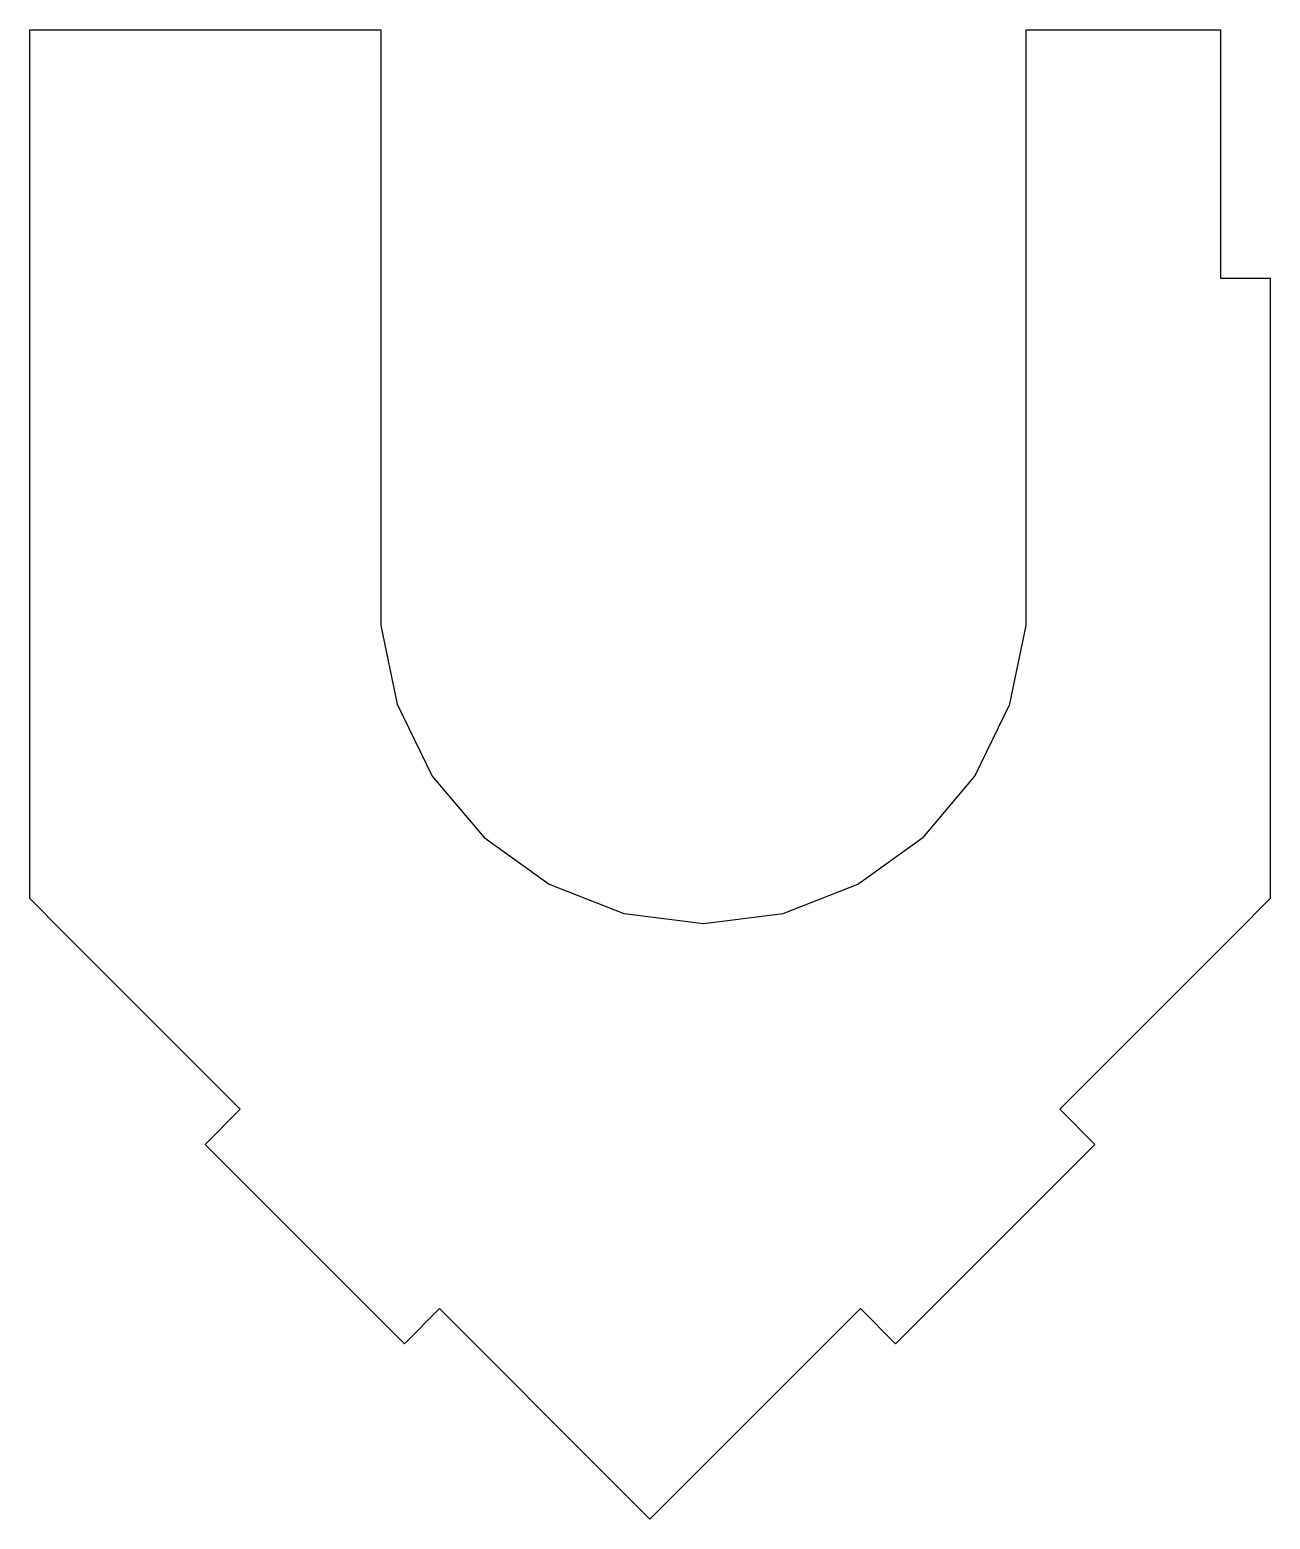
# Model space of a CAD drawing. Header units: millimetres. Extents: x 3238 to 3355, y 1299 to 1440.
import ezdxf

# ---------------------------------------------------------------- set-up
doc = ezdxf.new("R2010")
doc.units = ezdxf.units.MM

msp = doc.modelspace()

# ---------------------------------------------------------------- linework, layer by layer
msp.add_lwpolyline([(3321.99, 1363.57), (3322, 1363.58), (3326.88, 1369.36), (3326.88, 1369.36), (3326.88, 1369.36), (3330.19, 1376.17), (3330.2, 1376.2), (3331.73, 1383.59), (3331.73, 1383.6), (3331.73, 1439.84), (3331.73, 1439.84), (3350.11, 1439.84), (3350.11, 1416.41), (3350.11, 1416.4), (3354.8, 1416.4), (3354.8, 1416.4), (3354.8, 1357.81), (3354.79, 1357.81), (3351.48, 1354.5), (3334.91, 1337.92), (3334.91, 1337.92), (3338.23, 1334.61), (3338.23, 1334.61), (3319.41, 1315.79), (3316.09, 1319.1), (3296.2, 1299.22), (3292.89, 1302.53), (3276.32, 1319.1), (3276.32, 1319.1), (3273, 1315.79), (3273, 1315.79), (3254.18, 1334.61), (3257.5, 1337.92), (3240.93, 1354.5), (3237.61, 1357.81), (3237.61, 1439.84), (3270.79, 1439.84), (3270.79, 1383.59), (3272.33, 1376.18), (3272.33, 1376.17), (3275.64, 1369.36), (3275.64, 1369.36), (3275.64, 1369.36), (3280.53, 1363.57), (3280.53, 1363.57), (3280.53, 1363.57), (3286.69, 1359.17), (3286.69, 1359.16), (3293.74, 1356.41), (3293.75, 1356.4), (3301.26, 1355.47), (3301.26, 1355.47), (3308.77, 1356.4), (3308.78, 1356.41), (3315.83, 1359.16), (3315.84, 1359.16)], close=True)

doc.saveas('drawing.dxf')
